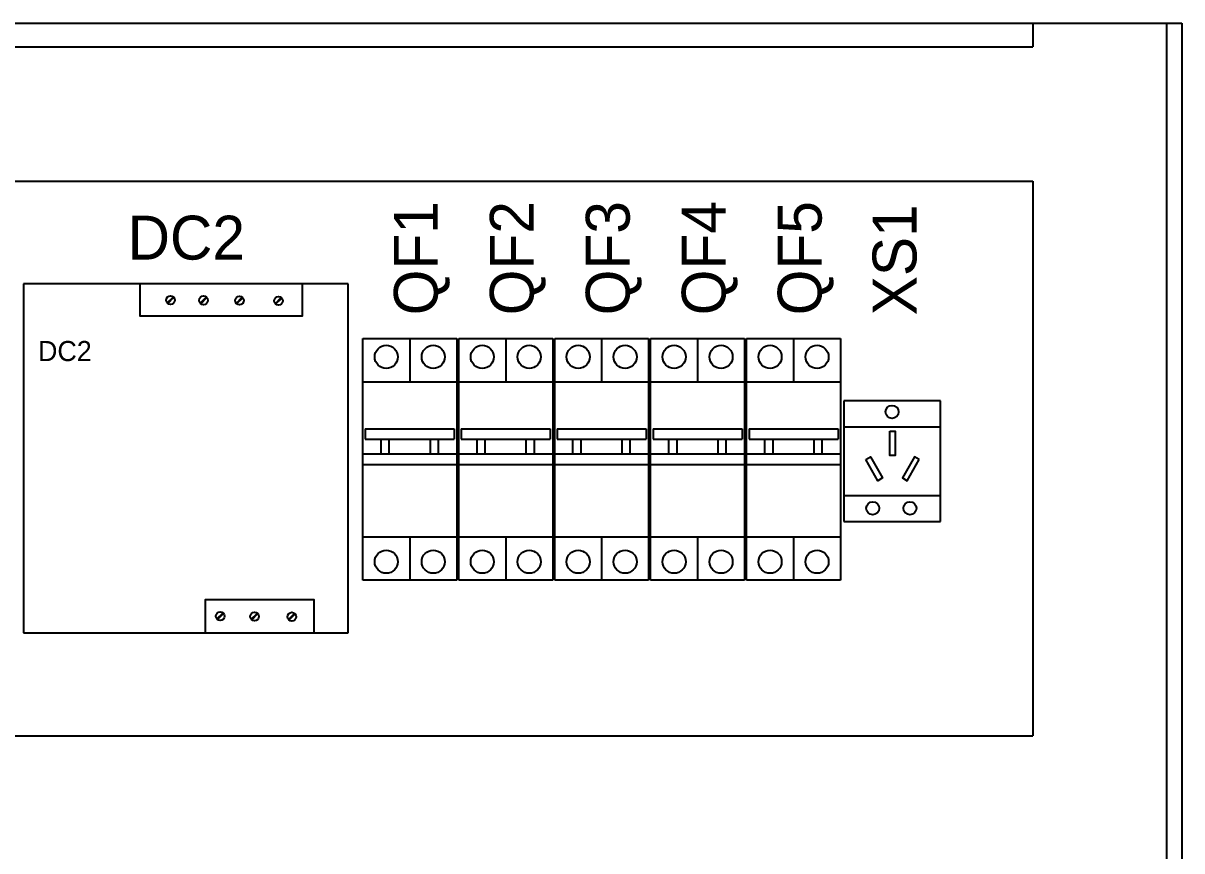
# Model space of a CAD drawing. Header units: millimetres. Extents: x 32626 to 72822, y 60047 to 123188.
# Drawn here: x 52520.7 to 52952.4, y 62232.9 to 62541.3 of the extents above; entities that cross this region are included whole.
import ezdxf

# ---------------------------------------------------------------- set-up
doc = ezdxf.new("R2010")
doc.units = ezdxf.units.MM
doc.header["$LTSCALE"] = 10
doc.layers.add('1轮廓实线层', color=7, linetype='Continuous')
doc.layers.add('6文字层', color=3, linetype='Continuous')
doc.styles.add('样式 1', font='SIMYOU.TTF', dxfattribs={"width": 0.9, "height": 12})

msp = doc.modelspace()

# ---------------------------------------------------------------- linework, layer by layer
for p, q in [((52308.34, 62532.44), (52896.84, 62532.44)), ((52308.34, 62482.44), (52896.84, 62482.44)), ((52308.34, 62275.7), (52896.84, 62275.7))]:
    msp.add_line(p, q)
at = {"layer": '1轮廓实线层'}
for p, q in [((52252.4, 62541.26), (52952.4, 62541.26)), ((52896.84, 62541.26), (52896.84, 62532.44)), ((52946.84, 60641.26), (52946.84, 62541.26)), ((52952.4, 62541.26), (52952.4, 60641.26)), ((52896.84, 62482.44), (52896.84, 62275.7)), ((52641.76, 62444.11), (52520.76, 62444.11)), ((52520.76, 62444.11), (52520.76, 62314.11)), ((52641.76, 62314.11), (52641.76, 62444.11)), ((52574.33, 62437.05), (52576.63, 62439.34)), ((52574.53, 62436.84), (52576.83, 62439.14)), ((52586.63, 62436.95), (52588.93, 62439.24)), ((52586.83, 62436.74), (52589.13, 62439.04)), ((52600.01, 62436.84), (52602.31, 62439.14)), ((52600.21, 62436.64), (52602.51, 62438.94)), ((52614.54, 62436.74), (52616.83, 62439.04)), ((52614.74, 62436.54), (52617.04, 62438.84)), ((52647.21, 62423.76), (52664.71, 62423.76)), ((52647.21, 62333.76), (52647.21, 62423.76)), ((52664.71, 62423.76), (52682.21, 62423.76)), ((52664.71, 62423.76), (52664.71, 62407.61)), ((52682.21, 62423.76), (52682.21, 62333.76)), ((52682.97, 62423.76), (52700.47, 62423.76)), ((52682.97, 62333.76), (52682.97, 62423.76)), ((52700.47, 62423.76), (52717.97, 62423.76)), ((52700.47, 62423.76), (52700.47, 62407.61)), ((52717.97, 62423.76), (52717.97, 62333.76)), ((52718.72, 62423.76), (52736.22, 62423.76)), ((52718.72, 62333.76), (52718.72, 62423.76)), ((52736.22, 62423.76), (52753.72, 62423.76)), ((52736.22, 62423.76), (52736.22, 62407.61)), ((52753.72, 62423.76), (52753.72, 62333.76)), ((52754.48, 62423.76), (52771.98, 62423.76)), ((52754.48, 62333.76), (52754.48, 62423.76)), ((52771.98, 62423.76), (52789.48, 62423.76)), ((52771.98, 62423.76), (52771.98, 62407.61)), ((52789.48, 62423.76), (52789.48, 62333.76)), ((52790.24, 62423.76), (52807.74, 62423.76)), ((52790.24, 62333.76), (52790.24, 62423.76)), ((52807.74, 62423.76), (52825.24, 62423.76)), ((52807.74, 62423.76), (52807.74, 62407.61)), ((52825.24, 62423.76), (52825.24, 62333.76)), ((52647.21, 62407.61), (52682.21, 62407.61)), ((52682.97, 62407.61), (52717.97, 62407.61)), ((52718.72, 62407.61), (52753.72, 62407.61)), ((52754.48, 62407.61), (52789.48, 62407.61)), ((52790.24, 62407.61), (52825.24, 62407.61)), ((52862.45, 62400.59), (52826.45, 62400.59)), ((52826.45, 62400.59), (52826.45, 62355.59)), ((52862.45, 62355.59), (52862.45, 62400.59)), ((52826.45, 62390.9), (52862.45, 62390.9)), ((52648.11, 62390.17), (52681.31, 62390.17)), ((52648.11, 62390.17), (52648.11, 62386.21)), ((52681.31, 62390.17), (52681.31, 62386.21)), ((52683.87, 62390.17), (52717.06, 62390.17)), ((52683.87, 62390.17), (52683.87, 62386.21)), ((52717.06, 62390.17), (52717.06, 62386.21)), ((52719.63, 62390.17), (52752.82, 62390.17)), ((52719.63, 62390.17), (52719.63, 62386.21)), ((52752.82, 62390.17), (52752.82, 62386.21)), ((52755.39, 62390.17), (52788.58, 62390.17)), ((52755.39, 62390.17), (52755.39, 62386.21)), ((52788.58, 62390.17), (52788.58, 62386.21)), ((52791.14, 62390.17), (52824.33, 62390.17)), ((52791.14, 62390.17), (52791.14, 62386.21)), ((52824.33, 62390.17), (52824.33, 62386.21)), ((52648.11, 62386.21), (52681.31, 62386.21)), ((52654.03, 62380.74), (52654.03, 62386.21)), ((52657.04, 62380.74), (52657.04, 62386.21)), ((52672.38, 62380.74), (52672.38, 62386.21)), ((52675.39, 62380.74), (52675.39, 62386.21)), ((52683.87, 62386.21), (52717.06, 62386.21)), ((52689.79, 62380.74), (52689.79, 62386.21)), ((52692.8, 62380.74), (52692.8, 62386.21)), ((52708.13, 62380.74), (52708.13, 62386.21)), ((52711.15, 62380.74), (52711.15, 62386.21)), ((52719.63, 62386.21), (52752.82, 62386.21)), ((52725.54, 62380.74), (52725.54, 62386.21)), ((52728.56, 62380.74), (52728.56, 62386.21)), ((52743.89, 62380.74), (52743.89, 62386.21)), ((52746.9, 62380.74), (52746.9, 62386.21)), ((52755.39, 62386.21), (52788.58, 62386.21)), ((52761.3, 62380.74), (52761.3, 62386.21)), ((52764.32, 62380.74), (52764.32, 62386.21)), ((52779.65, 62380.74), (52779.65, 62386.21)), ((52782.66, 62380.74), (52782.66, 62386.21)), ((52791.14, 62386.21), (52824.33, 62386.21)), ((52797.06, 62380.74), (52797.06, 62386.21)), ((52800.07, 62380.74), (52800.07, 62386.21)), ((52815.4, 62380.74), (52815.4, 62386.21)), ((52818.42, 62380.74), (52818.42, 62386.21)), ((52647.21, 62380.74), (52682.21, 62380.74)), ((52682.97, 62380.74), (52717.97, 62380.74)), ((52718.72, 62380.74), (52753.72, 62380.74)), ((52754.48, 62380.74), (52789.48, 62380.74)), ((52790.24, 62380.74), (52825.24, 62380.74)), ((52647.21, 62376.78), (52682.21, 62376.78)), ((52682.97, 62376.78), (52717.97, 62376.78)), ((52718.72, 62376.78), (52753.72, 62376.78)), ((52754.48, 62376.78), (52789.48, 62376.78)), ((52790.24, 62376.78), (52825.24, 62376.78)), ((52826.45, 62365.29), (52862.45, 62365.29)), ((52826.45, 62355.59), (52862.45, 62355.59)), ((52647.21, 62349.91), (52682.21, 62349.91)), ((52664.71, 62349.91), (52664.71, 62333.76)), ((52682.97, 62349.91), (52717.97, 62349.91)), ((52700.47, 62349.91), (52700.47, 62333.76)), ((52718.72, 62349.91), (52753.72, 62349.91)), ((52736.22, 62349.91), (52736.22, 62333.76)), ((52754.48, 62349.91), (52789.48, 62349.91)), ((52771.98, 62349.91), (52771.98, 62333.76)), ((52790.24, 62349.91), (52825.24, 62349.91)), ((52807.74, 62349.91), (52807.74, 62333.76)), ((52664.71, 62333.76), (52647.21, 62333.76)), ((52682.21, 62333.76), (52664.71, 62333.76)), ((52700.47, 62333.76), (52682.97, 62333.76)), ((52717.97, 62333.76), (52700.47, 62333.76)), ((52736.22, 62333.76), (52718.72, 62333.76)), ((52753.72, 62333.76), (52736.22, 62333.76)), ((52771.98, 62333.76), (52754.48, 62333.76)), ((52789.48, 62333.76), (52771.98, 62333.76)), ((52807.74, 62333.76), (52790.24, 62333.76)), ((52825.24, 62333.76), (52807.74, 62333.76)), ((52592.85, 62319.27), (52595.14, 62321.56)), ((52593.05, 62319.06), (52595.35, 62321.36)), ((52605.64, 62319.17), (52607.93, 62321.46)), ((52605.84, 62318.96), (52608.14, 62321.26)), ((52619.51, 62319.06), (52621.81, 62321.36)), ((52619.71, 62318.86), (52622.01, 62321.16)), ((52520.76, 62314.11), (52641.76, 62314.11))]:
    msp.add_line(p, q, dxfattribs=at)
for points in [[(52624.58, 62444.11), (52624.58, 62432.08), (52564.3, 62432.08), (52564.3, 62444.11)], [(52588.64, 62314.11), (52588.64, 62326.52), (52628.91, 62326.52), (52628.91, 62314.11)]]:
    msp.add_lwpolyline(points, dxfattribs=at)
for points in [[(52843.56, 62389.26), (52845.62, 62389.26), (52845.62, 62380.18), (52843.56, 62380.18)], [(52834.6, 62378.65), (52836.39, 62379.68), (52840.92, 62371.82), (52839.14, 62370.79)], [(52854.58, 62378.65), (52852.79, 62379.68), (52848.26, 62371.82), (52850.04, 62370.79)]]:
    msp.add_lwpolyline(points, close=True, dxfattribs=at)
for centre, radius in [((52575.58, 62438.1), 1.63), ((52587.88, 62437.99), 1.63), ((52601.26, 62437.89), 1.63), ((52615.79, 62437.79), 1.63), ((52655.96, 62416.93), 4.3), ((52673.46, 62416.93), 4.3), ((52691.72, 62416.93), 4.3), ((52709.22, 62416.93), 4.3), ((52727.47, 62416.93), 4.3), ((52744.97, 62416.93), 4.3), ((52763.23, 62416.93), 4.3), ((52780.73, 62416.93), 4.3), ((52798.99, 62416.93), 4.3), ((52816.49, 62416.93), 4.3), ((52844.45, 62396.41), 2.43), ((52837.23, 62360.5), 2.43), ((52851.07, 62360.5), 2.43), ((52655.96, 62340.59), 4.3), ((52673.46, 62340.59), 4.3), ((52691.72, 62340.59), 4.3), ((52709.22, 62340.59), 4.3), ((52727.47, 62340.59), 4.3), ((52744.97, 62340.59), 4.3), ((52763.23, 62340.59), 4.3), ((52780.73, 62340.59), 4.3), ((52798.99, 62340.59), 4.3), ((52816.49, 62340.59), 4.3), ((52594.1, 62320.32), 1.63), ((52606.89, 62320.21), 1.63), ((52620.76, 62320.11), 1.63)]:
    msp.add_circle(centre, radius, dxfattribs=at)

# ---------------------------------------------------------------- texts
at = {"layer": '1轮廓实线层', "style": '样式 1'}
msp.add_text('DC2', height=7.489, dxfattribs=at).set_placement((52526.18, 62415.36))
at = {"layer": '6文字层', "style": '样式 1'}
for s, p in [('QF1', (52675.16, 62432.42)), ('QF2', (52710.92, 62432.42)), ('QF3', (52746.67, 62432.42)), ('QF4', (52782.43, 62432.42)), ('QF5', (52818.19, 62432.42)), ('XS1', (52853.54, 62432.42))]:
    msp.add_text(s, height=16.361, rotation=90, dxfattribs=at).set_placement(p)
msp.add_text('DC2', height=16.361, dxfattribs=at).set_placement((52559.57, 62453.17))

doc.saveas('drawing.dxf')
